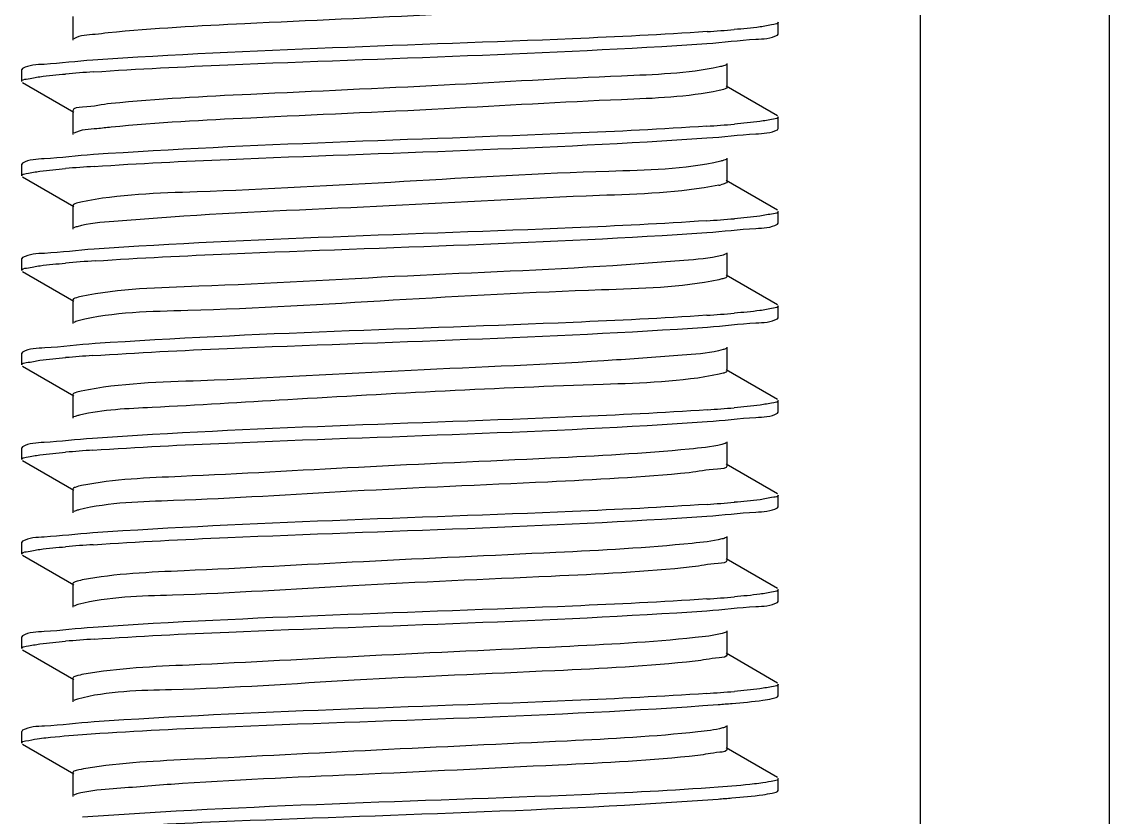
# Model space of a CAD drawing. Extents: x 69728788 to 150676229, y 20333219 to 43663798.
# Drawn here: x 75262205.4 to 75262402.6, y 20708112.6 to 20708256.8 of the extents above; entities that cross this region are included whole.
import ezdxf

# ---------------------------------------------------------------- set-up
doc = ezdxf.new("R2010")
doc.units = 0
doc.header["$LTSCALE"] = 1000
doc.header["$MEASUREMENT"] = 0
doc.layers.get('0').update_dxf_attribs({"linetype": 'CONTINUOUS'})

# ---------------------------------------------------------------- blocks, each defined once
blk = doc.blocks.new('gfhhrryyfd')
at = {"linetype": 'Continuous'}
for p, q in [((3693422.89, -1741005.43), (3693422.89, -1744418.97)), ((3693457.18, -1741005.43), (3693457.18, -1744418.97)), ((3693269.29, -1741920.3), (3693269.29, -1741924.59)), ((3693397.18, -1741923.51), (3693397.18, -1741921.37)), ((3693397.18, -1741923.51), (3693397.18, -1741921.37)), ((3693397.01, -1741923.7), (3693397.18, -1741923.51)), ((3693260.18, -1741929.76), (3693260.01, -1741929.94)), ((3693387.9, -1741933.16), (3693387.9, -1741928.87)), ((3693260.01, -1741932.09), (3693260.01, -1741929.94)), ((3693260.01, -1741932.09), (3693260.01, -1741929.94)), ((3693260.18, -1741932.27), (3693269.48, -1741937.66)), ((3693397.01, -1741938.33), (3693387.71, -1741932.94)), ((3693269.29, -1741937.44), (3693269.29, -1741941.73)), ((3693397.18, -1741940.66), (3693397.18, -1741938.52)), ((3693397.18, -1741940.66), (3693397.18, -1741938.52)), ((3693397.01, -1741940.85), (3693397.18, -1741940.66)), ((3693260.18, -1741946.9), (3693260.01, -1741947.09)), ((3693260.01, -1741949.23), (3693260.01, -1741947.09)), ((3693260.01, -1741949.23), (3693260.01, -1741947.09)), ((3693387.9, -1741950.3), (3693387.9, -1741946.02)), ((3693260.18, -1741949.42), (3693269.48, -1741954.81)), ((3693397.01, -1741955.47), (3693387.71, -1741950.09)), ((3693269.29, -1741954.59), (3693269.29, -1741958.88)), ((3693397.18, -1741957.8), (3693397.18, -1741955.66)), ((3693397.18, -1741957.8), (3693397.18, -1741955.66)), ((3693397.01, -1741957.99), (3693397.18, -1741957.8)), ((3693387.9, -1741967.45), (3693387.9, -1741963.16)), ((3693260.18, -1741964.05), (3693260.01, -1741964.23)), ((3693260.01, -1741966.38), (3693260.01, -1741964.23)), ((3693260.01, -1741966.38), (3693260.01, -1741964.23)), ((3693260.18, -1741966.56), (3693269.48, -1741971.95)), ((3693386.96, -1741967.93), (3693386.43, -1741968.06)), ((3693397.01, -1741972.62), (3693387.71, -1741967.23)), ((3693269.29, -1741971.73), (3693269.29, -1741976.02)), ((3693397.18, -1741974.95), (3693397.18, -1741972.81)), ((3693397.18, -1741974.95), (3693397.18, -1741972.81)), ((3693397.01, -1741975.14), (3693397.18, -1741974.95)), ((3693387.9, -1741984.59), (3693387.9, -1741980.31)), ((3693260.18, -1741981.19), (3693260.01, -1741981.38)), ((3693260.01, -1741983.52), (3693260.01, -1741981.38)), ((3693260.01, -1741983.52), (3693260.01, -1741981.38)), ((3693260.18, -1741983.71), (3693269.48, -1741989.1)), ((3693397.01, -1741989.76), (3693387.71, -1741984.38)), ((3693387.16, -1741985.02), (3693386.46, -1741985.2)), ((3693269.29, -1741988.88), (3693269.29, -1741993.17)), ((3693397.18, -1741992.09), (3693397.18, -1741989.95)), ((3693397.18, -1741992.09), (3693397.18, -1741989.95)), ((3693397.01, -1741992.28), (3693397.18, -1741992.09)), ((3693260.18, -1741998.34), (3693260.01, -1741998.52)), ((3693260.01, -1742000.67), (3693260.01, -1741998.52)), ((3693260.01, -1742000.67), (3693260.01, -1741998.52)), ((3693387.9, -1742001.74), (3693387.9, -1741997.45)), ((3693260.18, -1742000.86), (3693269.48, -1742006.24)), ((3693397.01, -1742006.91), (3693387.71, -1742001.52)), ((3693269.29, -1742006.03), (3693269.29, -1742010.31)), ((3693397.18, -1742009.24), (3693397.18, -1742007.1)), ((3693397.18, -1742009.24), (3693397.18, -1742007.1)), ((3693397.01, -1742009.43), (3693397.18, -1742009.24)), ((3693260.18, -1742015.48), (3693260.01, -1742015.67)), ((3693260.01, -1742017.81), (3693260.01, -1742015.67)), ((3693260.01, -1742017.81), (3693260.01, -1742015.67)), ((3693387.9, -1742018.88), (3693387.9, -1742014.6)), ((3693260.18, -1742018), (3693269.48, -1742023.39)), ((3693397.01, -1742024.05), (3693387.71, -1742018.67)), ((3693269.29, -1742023.17), (3693269.29, -1742027.46)), ((3693397.18, -1742026.39), (3693397.18, -1742024.24)), ((3693397.01, -1742026.57), (3693397.18, -1742026.39)), ((3693387.9, -1742036.03), (3693387.9, -1742031.74)), ((3693260.18, -1742032.63), (3693260.01, -1742032.81)), ((3693260.01, -1742034.96), (3693260.01, -1742032.81)), ((3693260.01, -1742034.96), (3693260.01, -1742032.81)), ((3693260.18, -1742035.15), (3693269.48, -1742040.53)), ((3693397.01, -1742041.2), (3693387.71, -1742035.81)), ((3693269.29, -1742040.32), (3693269.29, -1742044.6)), ((3693397.18, -1742043.53), (3693397.18, -1742041.39)), ((3693397.18, -1742043.53), (3693397.18, -1742041.39)), ((3693397.01, -1742043.72), (3693397.18, -1742043.53)), ((3693260.18, -1742049.77), (3693260.01, -1742049.96)), ((3693260.01, -1742052.1), (3693260.01, -1742049.96)), ((3693260.01, -1742052.1), (3693260.01, -1742049.96)), ((3693387.9, -1742053.17), (3693387.9, -1742048.89)), ((3693260.18, -1742052.29), (3693269.48, -1742057.68)), ((3693397.01, -1742058.34), (3693387.71, -1742052.96)), ((3693269.29, -1742057.46), (3693269.29, -1742061.75)), ((3693397.18, -1742060.68), (3693397.18, -1742058.53)), ((3693397.18, -1742060.68), (3693397.18, -1742058.53)), ((3693397.01, -1742060.86), (3693397.18, -1742060.68))]:
    blk.add_line(p, q, dxfattribs=at)
for centre, radius, start, end in [((3693364.56, -1741629.35), 294.38, 273.8369, 274.8034), ((3693292.7, -1742225.05), 295.33, 93.826, 94.8054), ((3693364.51, -1741645.8), 295.08, 273.8305, 274.8033), ((3693292.88, -1742244.45), 297.59, 93.8044, 94.806), ((3693383.77, -1741938.13), 13.06, 281.5383, 283.132), ((3693364.49, -1741662.74), 295.29, 273.8286, 274.8032), ((3693293.14, -1742264.82), 300.83, 93.7747, 94.806), ((3693364.51, -1741680.16), 295.01, 273.8312, 274.8033), ((3693292.53, -1742274.39), 293.23, 93.8482, 94.803), ((3693364.69, -1741699.52), 292.79, 273.8518, 274.8032), ((3693292.6, -1742292.32), 294.01, 93.8395, 94.8043), ((3693364.57, -1741715.11), 294.35, 273.8372, 274.8034), ((3693292.7, -1742310.72), 295.27, 93.8265, 94.8053), ((3693364.51, -1741731.54), 295.07, 273.8306, 274.8033), ((3693292.88, -1742330.08), 297.5, 93.8052, 94.806), ((3693364.49, -1741748.46), 295.29, 273.8286, 274.8032)]:
    blk.add_arc(centre, radius, start, end, dxfattribs=at)
for points, knots in [([(3693386.22, -1741916.66), (3693380.2, -1741917.84), (3693363.14, -1741918.44), (3693334.61, -1741920.11), (3693303.84, -1741921.45), (3693283.92, -1741922.47), (3693275.67, -1741923.31)], [0, 0, 0, 0, 0.166363, 0.459884, 0.775471, 1, 1, 1, 1]), ([(3693397.18, -1741921.37), (3693397.18, -1741921.68), (3693395.53, -1741921.89), (3693394.7, -1741922.11), (3693393.87, -1741922.22)], [0, 0, 0, 0, 0.271553, 1, 1, 1, 1]), ([(3693275.67, -1741923.31), (3693274.89, -1741923.39), (3693272.84, -1741923.69), (3693270.61, -1741923.71), (3693269.48, -1741924.37)], [0, 0, 0, 0, 0.37517, 1, 1, 1, 1]), ([(3693384.26, -1741923.07), (3693376.14, -1741923.63), (3693339.02, -1741925.41), (3693301.86, -1741926.27), (3693272.91, -1741928.24)], [0, 0, 0, 0, 0.219155, 1, 1, 1, 1]), ([(3693384.22, -1741925.22), (3693387.18, -1741925.02), (3693391.33, -1741924.44), (3693395.86, -1741924.36), (3693397.01, -1741923.7)], [0, 0, 0, 0, 0.690303, 1, 1, 1, 1]), ([(3693273, -1741930.38), (3693281.12, -1741929.83), (3693318.19, -1741928.04), (3693355.31, -1741927.18), (3693384.22, -1741925.22)], [0, 0, 0, 0, 0.219327, 1, 1, 1, 1]), ([(3693272.91, -1741928.24), (3693269.96, -1741928.44), (3693265.83, -1741929.02), (3693261.33, -1741929.1), (3693260.18, -1741929.76)], [0, 0, 0, 0, 0.690244, 1, 1, 1, 1]), ([(3693386.49, -1741929.47), (3693380.69, -1741930.7), (3693363.9, -1741931.21), (3693335.65, -1741932.94), (3693304.77, -1741934.25), (3693284.64, -1741935.29), (3693276.22, -1741936.11)], [0, 0, 0, 0, 0.16123, 0.452798, 0.770329, 1, 1, 1, 1]), ([(3693387.71, -1741929.09), (3693387.56, -1741929.17), (3693387.16, -1741929.31), (3693386.74, -1741929.41), (3693386.49, -1741929.47)], [0, 0, 0, 0, 0.394958, 1, 1, 1, 1]), ([(3693260.01, -1741932.09), (3693260.01, -1741931.78), (3693261.65, -1741931.57), (3693262.47, -1741931.35), (3693263.3, -1741931.24)], [0, 0, 0, 0, 0.27161, 1, 1, 1, 1]), ([(3693387.89, -1741933.16), (3693387.89, -1741933.31), (3693387.27, -1741933.58), (3693386.85, -1741933.68), (3693386.49, -1741933.75)], [0, 0, 0, 0, 0.296864, 1, 1, 1, 1]), ([(3693386.49, -1741933.75), (3693380.69, -1741934.99), (3693363.9, -1741935.49), (3693335.65, -1741937.23), (3693304.77, -1741938.54), (3693284.64, -1741939.57), (3693276.22, -1741940.4)], [0, 0, 0, 0, 0.16123, 0.452798, 0.770329, 1, 1, 1, 1]), ([(3693276.22, -1741936.11), (3693274.49, -1741936.28), (3693272.87, -1741936.81), (3693269.29, -1741936.82), (3693269.3, -1741937.44)], [0, 0, 0, 0, 0.734941, 1, 1, 1, 1]), ([(3693397.18, -1741938.52), (3693397.18, -1741938.83), (3693395.53, -1741939.03), (3693394.69, -1741939.26), (3693393.86, -1741939.37)], [0, 0, 0, 0, 0.271502, 1, 1, 1, 1]), ([(3693276.22, -1741940.4), (3693275.37, -1741940.48), (3693273.14, -1741940.8), (3693270.71, -1741940.8), (3693269.48, -1741941.51)], [0, 0, 0, 0, 0.376916, 1, 1, 1, 1]), ([(3693384.22, -1741940.22), (3693376.1, -1741940.77), (3693339.03, -1741942.56), (3693301.91, -1741943.42), (3693273, -1741945.38)], [0, 0, 0, 0, 0.219173, 1, 1, 1, 1]), ([(3693384.21, -1741942.36), (3693387.17, -1741942.16), (3693391.33, -1741941.59), (3693395.86, -1741941.51), (3693397.01, -1741940.85)], [0, 0, 0, 0, 0.690321, 1, 1, 1, 1]), ([(3693273.14, -1741947.52), (3693281.26, -1741946.97), (3693318.29, -1741945.19), (3693355.36, -1741944.33), (3693384.21, -1741942.36)], [0, 0, 0, 0, 0.219774, 1, 1, 1, 1]), ([(3693273, -1741945.38), (3693270.03, -1741945.58), (3693265.87, -1741946.16), (3693261.33, -1741946.24), (3693260.18, -1741946.9)], [0, 0, 0, 0, 0.690375, 1, 1, 1, 1]), ([(3693386.74, -1741946.56), (3693380.13, -1741948.11), (3693360.75, -1741948.38), (3693329.19, -1741950.31), (3693297.32, -1741952.08), (3693277.64, -1741952.54), (3693270.73, -1741953.99)], [0, 0, 0, 0, 0.175258, 0.495335, 0.818042, 1, 1, 1, 1]), ([(3693387.71, -1741946.23), (3693387.59, -1741946.3), (3693387.27, -1741946.42), (3693386.94, -1741946.51), (3693386.74, -1741946.56)], [0, 0, 0, 0, 0.404749, 1, 1, 1, 1]), ([(3693260.01, -1741949.23), (3693260.01, -1741948.92), (3693261.66, -1741948.71), (3693262.49, -1741948.49), (3693263.32, -1741948.38)], [0, 0, 0, 0, 0.271508, 1, 1, 1, 1]), ([(3693386.39, -1741950.92), (3693379.3, -1741952.37), (3693359.21, -1741952.82), (3693326.98, -1741954.84), (3693297.53, -1741955.86), (3693278.73, -1741957.36), (3693272.2, -1741957.82), (3693270.05, -1741958.44)], [0, 0, 0, 0, 0.186159, 0.513431, 0.833084, 0.942545, 1, 1, 1, 1]), ([(3693387.89, -1741950.3), (3693387.89, -1741950.43), (3693387.4, -1741950.69), (3693387.03, -1741950.77), (3693386.74, -1741950.84)], [0, 0, 0, 0, 0.303897, 1, 1, 1, 1]), ([(3693270.73, -1741953.99), (3693270.37, -1741954.06), (3693269.94, -1741954.16), (3693269.3, -1741954.43), (3693269.3, -1741954.59)], [0, 0, 0, 0, 0.704936, 1, 1, 1, 1]), ([(3693397.18, -1741955.66), (3693397.18, -1741955.97), (3693395.53, -1741956.18), (3693394.69, -1741956.41), (3693393.86, -1741956.51)], [0, 0, 0, 0, 0.271487, 1, 1, 1, 1]), ([(3693270.05, -1741958.44), (3693269.94, -1741958.47), (3693269.75, -1741958.53), (3693269.56, -1741958.61), (3693269.48, -1741958.66)], [0, 0, 0, 0, 0.573147, 1, 1, 1, 1]), ([(3693384.21, -1741957.37), (3693376.11, -1741957.92), (3693339.09, -1741959.7), (3693302.02, -1741960.56), (3693273.14, -1741962.52)], [0, 0, 0, 0, 0.219017, 1, 1, 1, 1]), ([(3693384.22, -1741959.51), (3693387.18, -1741959.31), (3693391.33, -1741958.73), (3693395.86, -1741958.65), (3693397.01, -1741957.99)], [0, 0, 0, 0, 0.690296, 1, 1, 1, 1]), ([(3693273.34, -1741964.65), (3693281.47, -1741964.1), (3693318.44, -1741962.33), (3693355.45, -1741961.47), (3693384.22, -1741959.51)], [0, 0, 0, 0, 0.220437, 1, 1, 1, 1]), ([(3693273.14, -1741962.52), (3693270.14, -1741962.72), (3693265.93, -1741963.3), (3693261.35, -1741963.37), (3693260.18, -1741964.05)], [0, 0, 0, 0, 0.690579, 1, 1, 1, 1]), ([(3693386.96, -1741963.65), (3693384.71, -1741964.23), (3693378.05, -1741964.73), (3693359.1, -1741966.18), (3693329.7, -1741967.23), (3693297.67, -1741969.24), (3693277.76, -1741969.67), (3693270.76, -1741971.13)], [0, 0, 0, 0, 0.059883, 0.170869, 0.490784, 0.815924, 1, 1, 1, 1]), ([(3693387.71, -1741963.38), (3693387.61, -1741963.43), (3693387.37, -1741963.53), (3693387.11, -1741963.61), (3693386.96, -1741963.65)], [0, 0, 0, 0, 0.415919, 1, 1, 1, 1]), ([(3693260.01, -1741966.38), (3693260.01, -1741966.06), (3693261.68, -1741965.86), (3693262.52, -1741965.63), (3693263.36, -1741965.52)], [0, 0, 0, 0, 0.271323, 1, 1, 1, 1]), ([(3693386.43, -1741968.06), (3693379.45, -1741969.51), (3693359.58, -1741969.97), (3693327.51, -1741971.72), (3693296.01, -1741973.76), (3693276.7, -1741973.88), (3693270.26, -1741975.53)], [0, 0, 0, 0, 0.183768, 0.508585, 0.828555, 1, 1, 1, 1]), ([(3693387.89, -1741967.45), (3693387.89, -1741967.56), (3693387.51, -1741967.79), (3693387.2, -1741967.87), (3693386.96, -1741967.93)], [0, 0, 0, 0, 0.312635, 1, 1, 1, 1]), ([(3693270.76, -1741971.13), (3693270.39, -1741971.2), (3693269.95, -1741971.3), (3693269.3, -1741971.58), (3693269.3, -1741971.73)], [0, 0, 0, 0, 0.705352, 1, 1, 1, 1]), ([(3693397.18, -1741972.81), (3693397.18, -1741973.12), (3693395.53, -1741973.32), (3693394.69, -1741973.55), (3693393.86, -1741973.66)], [0, 0, 0, 0, 0.271507, 1, 1, 1, 1]), ([(3693384.22, -1741974.51), (3693376.15, -1741975.06), (3693339.19, -1741976.84), (3693302.18, -1741977.71), (3693273.34, -1741979.65)], [0, 0, 0, 0, 0.218687, 1, 1, 1, 1]), ([(3693270.26, -1741975.53), (3693270.1, -1741975.57), (3693269.84, -1741975.64), (3693269.58, -1741975.75), (3693269.48, -1741975.8)], [0, 0, 0, 0, 0.58569, 1, 1, 1, 1]), ([(3693272.85, -1741981.83), (3693280.99, -1741981.27), (3693318.15, -1741979.48), (3693355.37, -1741978.63), (3693384.36, -1741976.64)], [0, 0, 0, 0, 0.219037, 1, 1, 1, 1]), ([(3693384.36, -1741976.64), (3693387.29, -1741976.44), (3693391.39, -1741975.88), (3693395.87, -1741975.79), (3693397.01, -1741975.14)], [0, 0, 0, 0, 0.690104, 1, 1, 1, 1]), ([(3693273.34, -1741979.65), (3693270.29, -1741979.85), (3693266.02, -1741980.45), (3693261.36, -1741980.51), (3693260.18, -1741981.19)], [0, 0, 0, 0, 0.690854, 1, 1, 1, 1]), ([(3693387.16, -1741980.74), (3693385.03, -1741981.36), (3693378.52, -1741981.81), (3693359.76, -1741983.32), (3693330.29, -1741984.34), (3693298.03, -1741986.36), (3693277.92, -1741986.81), (3693270.81, -1741988.26)], [0, 0, 0, 0, 0.057053, 0.166257, 0.485855, 0.813479, 1, 1, 1, 1]), ([(3693387.71, -1741980.52), (3693387.63, -1741980.57), (3693387.45, -1741980.65), (3693387.27, -1741980.71), (3693387.16, -1741980.74)], [0, 0, 0, 0, 0.42873, 1, 1, 1, 1]), ([(3693260.01, -1741983.52), (3693260.01, -1741983.21), (3693261.65, -1741983.01), (3693262.48, -1741982.78), (3693263.31, -1741982.67)], [0, 0, 0, 0, 0.271601, 1, 1, 1, 1]), ([(3693387.89, -1741984.59), (3693387.89, -1741984.69), (3693387.61, -1741984.9), (3693387.35, -1741984.97), (3693387.16, -1741985.02)], [0, 0, 0, 0, 0.323571, 1, 1, 1, 1]), ([(3693386.46, -1741985.2), (3693379.57, -1741986.64), (3693353.29, -1741987.3), (3693319.07, -1741989.15), (3693287.49, -1741991.1), (3693274.78, -1741991.63), (3693270.48, -1741992.62)], [0, 0, 0, 0, 0.18168, 0.674077, 0.886101, 1, 1, 1, 1]), ([(3693270.81, -1741988.26), (3693270.43, -1741988.34), (3693269.97, -1741988.44), (3693269.3, -1741988.72), (3693269.3, -1741988.88)], [0, 0, 0, 0, 0.706175, 1, 1, 1, 1]), ([(3693397.18, -1741989.95), (3693397.18, -1741990.26), (3693395.54, -1741990.47), (3693394.72, -1741990.69), (3693393.89, -1741990.8)], [0, 0, 0, 0, 0.271649, 1, 1, 1, 1]), ([(3693270.48, -1741992.62), (3693270.28, -1741992.67), (3693269.94, -1741992.75), (3693269.61, -1741992.88), (3693269.48, -1741992.95)], [0, 0, 0, 0, 0.596673, 1, 1, 1, 1]), ([(3693384.36, -1741991.65), (3693376.23, -1741992.2), (3693339.06, -1741993.99), (3693301.85, -1741994.85), (3693272.85, -1741996.83)], [0, 0, 0, 0, 0.218917, 1, 1, 1, 1]), ([(3693384.26, -1741993.8), (3693387.21, -1741993.6), (3693391.35, -1741993.02), (3693395.86, -1741992.94), (3693397.01, -1741992.28)], [0, 0, 0, 0, 0.690241, 1, 1, 1, 1]), ([(3693272.91, -1741998.97), (3693281.03, -1741998.41), (3693318.15, -1741996.62), (3693355.31, -1741995.77), (3693384.26, -1741993.8)], [0, 0, 0, 0, 0.219094, 1, 1, 1, 1]), ([(3693272.85, -1741996.83), (3693269.92, -1741997.03), (3693265.81, -1741997.6), (3693261.32, -1741997.68), (3693260.18, -1741998.34)], [0, 0, 0, 0, 0.690151, 1, 1, 1, 1]), ([(3693387.71, -1741997.67), (3693387.47, -1741997.81), (3693385.26, -1741998.4), (3693383.02, -1741998.58), (3693381.05, -1741998.78)], [0, 0, 0, 0, 0.122428, 1, 1, 1, 1]), ([(3693260.01, -1742000.67), (3693260.01, -1742000.36), (3693261.65, -1742000.15), (3693262.47, -1741999.93), (3693263.3, -1741999.82)], [0, 0, 0, 0, 0.27163, 1, 1, 1, 1]), ([(3693381.05, -1741998.78), (3693372.7, -1741999.6), (3693352.7, -1742000.63), (3693321.95, -1742001.95), (3693293.65, -1742003.63), (3693276.79, -1742004.21), (3693270.87, -1742005.39)], [0, 0, 0, 0, 0.227968, 0.544065, 0.835946, 1, 1, 1, 1]), ([(3693387.89, -1742001.74), (3693387.9, -1742002.36), (3693384.36, -1742002.37), (3693382.76, -1742002.89), (3693381.05, -1742003.06)], [0, 0, 0, 0, 0.265144, 1, 1, 1, 1]), ([(3693381.05, -1742003.06), (3693372.52, -1742003.9), (3693352.11, -1742004.95), (3693320.89, -1742006.23), (3693292.65, -1742008.11), (3693275.95, -1742008.43), (3693270.36, -1742009.79)], [0, 0, 0, 0, 0.231868, 0.552576, 0.844286, 1, 1, 1, 1]), ([(3693270.87, -1742005.39), (3693270.47, -1742005.47), (3693270.01, -1742005.58), (3693269.3, -1742005.86), (3693269.3, -1742006.03)], [0, 0, 0, 0, 0.707243, 1, 1, 1, 1]), ([(3693397.18, -1742007.1), (3693397.18, -1742007.41), (3693395.53, -1742007.61), (3693394.7, -1742007.84), (3693393.87, -1742007.95)], [0, 0, 0, 0, 0.271555, 1, 1, 1, 1]), ([(3693270.36, -1742009.79), (3693270.18, -1742009.84), (3693269.88, -1742009.92), (3693269.59, -1742010.03), (3693269.48, -1742010.09)], [0, 0, 0, 0, 0.590543, 1, 1, 1, 1]), ([(3693384.26, -1742008.8), (3693376.14, -1742009.35), (3693339.02, -1742011.14), (3693301.86, -1742012), (3693272.91, -1742013.97)], [0, 0, 0, 0, 0.219151, 1, 1, 1, 1]), ([(3693384.22, -1742010.94), (3693387.18, -1742010.74), (3693391.33, -1742010.17), (3693395.86, -1742010.09), (3693397.01, -1742009.43)], [0, 0, 0, 0, 0.690302, 1, 1, 1, 1]), ([(3693272.99, -1742016.11), (3693281.11, -1742015.55), (3693318.19, -1742013.77), (3693355.31, -1742012.91), (3693384.22, -1742010.94)], [0, 0, 0, 0, 0.219316, 1, 1, 1, 1]), ([(3693272.91, -1742013.97), (3693269.96, -1742014.17), (3693265.83, -1742014.74), (3693261.33, -1742014.82), (3693260.18, -1742015.48)], [0, 0, 0, 0, 0.690241, 1, 1, 1, 1]), ([(3693381.59, -1742015.87), (3693373.37, -1742016.71), (3693353.47, -1742017.73), (3693322.73, -1742019.07), (3693294.16, -1742020.73), (3693277.06, -1742021.34), (3693271, -1742022.51)], [0, 0, 0, 0, 0.223808, 0.539121, 0.832916, 1, 1, 1, 1]), ([(3693387.71, -1742014.81), (3693387.48, -1742014.94), (3693385.46, -1742015.5), (3693383.4, -1742015.68), (3693381.59, -1742015.87)], [0, 0, 0, 0, 0.124553, 1, 1, 1, 1]), ([(3693260.01, -1742017.81), (3693260.01, -1742017.5), (3693261.65, -1742017.3), (3693262.47, -1742017.07), (3693263.3, -1742016.96)], [0, 0, 0, 0, 0.271612, 1, 1, 1, 1]), ([(3693381.59, -1742020.15), (3693373.09, -1742021.03), (3693352.56, -1742022.07), (3693321.08, -1742023.34), (3693292.62, -1742025.32), (3693275.76, -1742025.52), (3693270.21, -1742026.98)], [0, 0, 0, 0, 0.229779, 0.552271, 0.845852, 1, 1, 1, 1]), ([(3693387.89, -1742018.88), (3693387.9, -1742019.46), (3693384.65, -1742019.52), (3693383.17, -1742019.99), (3693381.59, -1742020.15)], [0, 0, 0, 0, 0.265825, 1, 1, 1, 1]), ([(3693271, -1742022.51), (3693270.57, -1742022.6), (3693270.07, -1742022.71), (3693269.3, -1742022.99), (3693269.3, -1742023.17)], [0, 0, 0, 0, 0.709559, 1, 1, 1, 1]), ([(3693397.18, -1742024.24), (3693397.18, -1742024.55), (3693395.53, -1742024.76), (3693394.69, -1742024.99), (3693393.86, -1742025.09)], [0, 0, 0, 0, 0.271503, 1, 1, 1, 1]), ([(3693384.22, -1742025.95), (3693376.1, -1742026.5), (3693339.03, -1742028.28), (3693301.91, -1742029.14), (3693272.99, -1742031.11)], [0, 0, 0, 0, 0.219176, 1, 1, 1, 1]), ([(3693270.21, -1742026.98), (3693270.07, -1742027.01), (3693269.82, -1742027.09), (3693269.58, -1742027.19), (3693269.48, -1742027.24)], [0, 0, 0, 0, 0.582657, 1, 1, 1, 1]), ([(3693273.13, -1742033.24), (3693281.26, -1742032.69), (3693318.28, -1742030.91), (3693355.35, -1742030.05), (3693384.21, -1742028.09)], [0, 0, 0, 0, 0.219756, 1, 1, 1, 1]), ([(3693384.21, -1742028.09), (3693387.17, -1742027.89), (3693391.33, -1742027.31), (3693395.86, -1742027.24), (3693397.01, -1742026.57)], [0, 0, 0, 0, 0.690321, 1, 1, 1, 1]), ([(3693272.99, -1742031.11), (3693270.03, -1742031.31), (3693265.87, -1742031.89), (3693261.33, -1742031.96), (3693260.18, -1742032.63)], [0, 0, 0, 0, 0.690369, 1, 1, 1, 1]), ([(3693387.71, -1742031.96), (3693387.5, -1742032.08), (3693385.65, -1742032.61), (3693383.76, -1742032.78), (3693382.12, -1742032.96)], [0, 0, 0, 0, 0.126851, 1, 1, 1, 1]), ([(3693260.01, -1742034.96), (3693260.01, -1742034.65), (3693261.66, -1742034.44), (3693262.49, -1742034.21), (3693263.32, -1742034.11)], [0, 0, 0, 0, 0.271513, 1, 1, 1, 1]), ([(3693382.12, -1742032.96), (3693374.07, -1742033.82), (3693354.39, -1742034.82), (3693323.78, -1742036.18), (3693294.95, -1742037.8), (3693277.57, -1742038.48), (3693271.3, -1742039.6)], [0, 0, 0, 0, 0.218693, 0.532071, 0.827808, 1, 1, 1, 1]), ([(3693387.89, -1742036.03), (3693387.9, -1742036.56), (3693384.94, -1742036.66), (3693383.56, -1742037.09), (3693382.12, -1742037.24)], [0, 0, 0, 0, 0.266653, 1, 1, 1, 1]), ([(3693382.12, -1742037.24), (3693373.66, -1742038.15), (3693353.04, -1742039.19), (3693321.33, -1742040.45), (3693292.64, -1742042.54), (3693275.61, -1742042.6), (3693270.1, -1742044.15)], [0, 0, 0, 0, 0.227419, 0.551484, 0.846998, 1, 1, 1, 1]), ([(3693271.3, -1742039.6), (3693270.79, -1742039.69), (3693270.23, -1742039.83), (3693269.3, -1742040.11), (3693269.29, -1742040.32)], [0, 0, 0, 0, 0.714126, 1, 1, 1, 1]), ([(3693397.18, -1742041.39), (3693397.18, -1742041.7), (3693395.53, -1742041.9), (3693394.69, -1742042.13), (3693393.86, -1742042.24)], [0, 0, 0, 0, 0.271487, 1, 1, 1, 1]), ([(3693384.21, -1742043.09), (3693376.11, -1742043.64), (3693339.08, -1742045.43), (3693302.01, -1742046.29), (3693273.13, -1742048.24)], [0, 0, 0, 0, 0.219025, 1, 1, 1, 1]), ([(3693394.4, -1742044.31), (3693394.97, -1742044.23), (3693395.84, -1742044.08), (3693396.73, -1742043.88), (3693397.01, -1742043.72)], [0, 0, 0, 0, 0.642945, 1, 1, 1, 1]), ([(3693270.1, -1742044.15), (3693269.98, -1742044.19), (3693269.77, -1742044.25), (3693269.56, -1742044.34), (3693269.48, -1742044.38)], [0, 0, 0, 0, 0.575512, 1, 1, 1, 1]), ([(3693271.04, -1742050.53), (3693279.32, -1742049.93), (3693317.74, -1742048.06), (3693356.22, -1742047.3), (3693386.31, -1742045.09)], [0, 0, 0, 0, 0.215786, 1, 1, 1, 1]), ([(3693386.31, -1742045.09), (3693387.14, -1742045.03), (3693389.84, -1742044.81), (3693392.54, -1742044.57), (3693394.4, -1742044.31)], [0, 0, 0, 0, 0.307514, 1, 1, 1, 1]), ([(3693273.13, -1742048.24), (3693270.13, -1742048.45), (3693265.93, -1742049.03), (3693261.35, -1742049.1), (3693260.18, -1742049.77)], [0, 0, 0, 0, 0.690571, 1, 1, 1, 1]), ([(3693387.71, -1742049.11), (3693387.51, -1742049.22), (3693385.84, -1742049.72), (3693384.12, -1742049.88), (3693382.62, -1742050.05)], [0, 0, 0, 0, 0.129326, 1, 1, 1, 1]), ([(3693260.01, -1742052.1), (3693260.01, -1742051.83), (3693261.4, -1742051.6), (3693262.13, -1742051.42), (3693262.84, -1742051.32)], [0, 0, 0, 0, 0.274205, 1, 1, 1, 1]), ([(3693262.84, -1742051.32), (3693263.36, -1742051.24), (3693266.09, -1742050.91), (3693268.83, -1742050.7), (3693271.04, -1742050.53)], [0, 0, 0, 0, 0.191525, 1, 1, 1, 1]), ([(3693382.62, -1742050.05), (3693374.75, -1742050.93), (3693355.3, -1742051.91), (3693324.83, -1742053.3), (3693295.75, -1742054.87), (3693278.1, -1742055.62), (3693271.62, -1742056.69)], [0, 0, 0, 0, 0.213597, 0.525045, 0.822717, 1, 1, 1, 1]), ([(3693387.89, -1742053.17), (3693387.9, -1742053.66), (3693385.21, -1742053.8), (3693383.94, -1742054.19), (3693382.62, -1742054.33)], [0, 0, 0, 0, 0.267648, 1, 1, 1, 1]), ([(3693382.62, -1742054.33), (3693374.21, -1742055.27), (3693353.52, -1742056.25), (3693321.69, -1742057.84), (3693294.48, -1742058.92), (3693277.67, -1742060.32), (3693271.9, -1742060.76), (3693270.01, -1742061.32)], [0, 0, 0, 0, 0.224806, 0.550241, 0.84772, 0.947459, 1, 1, 1, 1]), ([(3693271.62, -1742056.69), (3693271.03, -1742056.79), (3693270.4, -1742056.94), (3693269.3, -1742057.23), (3693269.29, -1742057.46)], [0, 0, 0, 0, 0.71787, 1, 1, 1, 1]), ([(3693394.4, -1742059.31), (3693393.89, -1742059.38), (3693391.2, -1742059.71), (3693388.49, -1742059.93), (3693386.31, -1742060.09)], [0, 0, 0, 0, 0.191311, 1, 1, 1, 1]), ([(3693397.18, -1742058.53), (3693397.18, -1742058.8), (3693395.82, -1742059.03), (3693395.1, -1742059.21), (3693394.4, -1742059.31)], [0, 0, 0, 0, 0.274554, 1, 1, 1, 1]), ([(3693270.01, -1742061.32), (3693269.91, -1742061.35), (3693269.73, -1742061.41), (3693269.55, -1742061.49), (3693269.48, -1742061.53)], [0, 0, 0, 0, 0.569048, 1, 1, 1, 1]), ([(3693386.31, -1742060.09), (3693378.06, -1742060.7), (3693339.64, -1742062.57), (3693301.16, -1742063.33), (3693271.04, -1742065.54)], [0, 0, 0, 0, 0.214949, 1, 1, 1, 1]), ([(3693386.28, -1742062.24), (3693387.11, -1742062.17), (3693389.82, -1742061.96), (3693392.53, -1742061.72), (3693394.4, -1742061.46)], [0, 0, 0, 0, 0.307504, 1, 1, 1, 1]), ([(3693394.4, -1742061.46), (3693394.97, -1742061.37), (3693395.84, -1742061.22), (3693396.73, -1742061.02), (3693397.01, -1742060.86)], [0, 0, 0, 0, 0.643054, 1, 1, 1, 1]), ([(3693270.95, -1742067.69), (3693279.22, -1742067.08), (3693317.66, -1742065.2), (3693356.16, -1742064.45), (3693386.28, -1742062.24)], [0, 0, 0, 0, 0.215407, 1, 1, 1, 1])]:
    blk.add_open_spline(points, degree=3, knots=knots, dxfattribs=at)
for points in [[(3693393.87, -1741922.22), (3693392.33, -1741922.42), (3693390.77, -1741922.57), (3693389.21, -1741922.7)], [(3693263.3, -1741931.24), (3693264.85, -1741931.04), (3693266.41, -1741930.89), (3693267.96, -1741930.76)], [(3693393.86, -1741939.37), (3693392.32, -1741939.57), (3693390.77, -1741939.71), (3693389.22, -1741939.84)], [(3693263.32, -1741948.38), (3693264.86, -1741948.18), (3693266.4, -1741948.04), (3693267.95, -1741947.91)], [(3693393.86, -1741956.51), (3693392.32, -1741956.71), (3693390.77, -1741956.86), (3693389.22, -1741956.99)], [(3693263.36, -1741965.52), (3693264.88, -1741965.32), (3693266.41, -1741965.18), (3693267.94, -1741965.05)], [(3693393.86, -1741973.66), (3693392.32, -1741973.86), (3693390.77, -1741974), (3693389.22, -1741974.13)], [(3693263.31, -1741982.67), (3693264.86, -1741982.47), (3693266.42, -1741982.33), (3693267.98, -1741982.19)], [(3693393.89, -1741990.8), (3693392.33, -1741991), (3693390.77, -1741991.15), (3693389.21, -1741991.28)], [(3693263.3, -1741999.82), (3693264.85, -1741999.62), (3693266.41, -1741999.47), (3693267.97, -1741999.34)], [(3693393.87, -1742007.95), (3693392.33, -1742008.15), (3693390.77, -1742008.29), (3693389.21, -1742008.42)], [(3693263.3, -1742016.96), (3693264.85, -1742016.76), (3693266.41, -1742016.62), (3693267.96, -1742016.49)], [(3693393.86, -1742025.09), (3693392.32, -1742025.29), (3693390.77, -1742025.44), (3693389.22, -1742025.57)], [(3693263.32, -1742034.11), (3693264.86, -1742033.91), (3693266.4, -1742033.76), (3693267.95, -1742033.63)], [(3693393.86, -1742042.24), (3693392.32, -1742042.44), (3693390.77, -1742042.58), (3693389.22, -1742042.71)]]:
    blk.add_open_spline(points, degree=3, dxfattribs=at)

msp = doc.modelspace()

# ---------------------------------------------------------------- block references
at = {"lineweight": -3, "xscale": 0.9999959468841553, "yscale": 0.9999959506094456, "zscale": 0.9999959495959999}
msp.add_blockref('gfhhrryyfd', (71568960.34, 22450171.07), dxfattribs=at)

doc.saveas('drawing.dxf')
